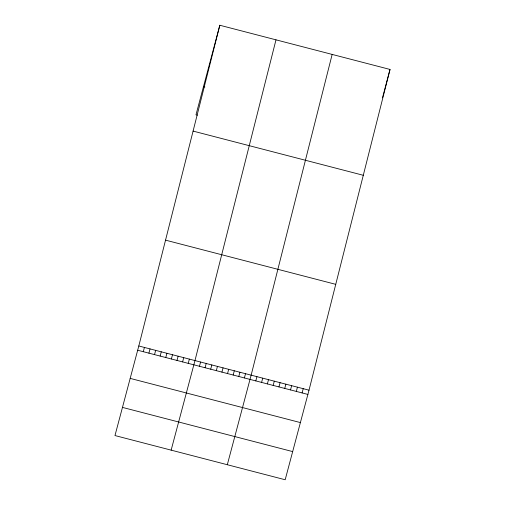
<?xml version="1.0" encoding="UTF-8"?>
<svg xmlns="http://www.w3.org/2000/svg" width="505" height="505" viewBox="0 0 505 505"><rect width="100%" height="100%" fill="white"/><g stroke="black" fill="none" stroke-linecap="round" stroke-linejoin="round"><path stroke-width="0.76" d="M138.806 345.988L219.82 25.25L390.024 69.444L309.016 390.182L285.18 479.75L114.976 435.556L138.806 345.988L309.016 390.182M275.989 39.832L194.974 360.57L171.144 450.138M332.157 54.42L251.143 375.158L227.313 464.726M219.82 25.25L195.984 114.818L197.392 115.184M143.294 351.695L144.424 347.446M148.912 353.153L150.042 348.904M154.53 354.611L155.66 350.363M160.142 356.069L161.272 351.821M165.76 357.527L166.89 353.279M171.378 358.986L172.508 354.737M176.996 360.444L178.126 356.195M182.614 361.902L183.744 357.654M188.226 363.36L189.356 359.112M199.462 366.276L200.592 362.034M205.081 367.741L206.21 363.493M210.699 369.199L211.829 364.951M216.31 370.657L217.44 366.409M221.929 372.116L223.059 367.867M227.547 373.574L228.677 369.325M233.165 375.032L234.295 370.784M238.783 376.49L239.913 372.242M244.395 377.948L245.525 373.7M255.801 380.909L256.931 376.661M261.59 382.411L262.72 378.163M267.372 383.914L268.502 379.665M273.161 385.416L274.291 381.168M278.949 386.918L280.079 382.67M284.738 388.421L285.868 384.172M290.52 389.923L291.656 385.675M296.309 391.425L297.439 387.177M302.097 392.928L303.227 388.68M382.474 97.825L383.364 94.473M383.541 93.804L384.438 90.452M384.614 89.783L390.024 69.444M203.477 86.664L204.879 87.024M193.087 131.092L363.291 175.285M165.539 240.146L335.749 284.34M137.676 350.236L307.886 394.43M130.183 378.39L300.393 422.584M122.469 407.402L292.673 451.596"/></g></svg>
